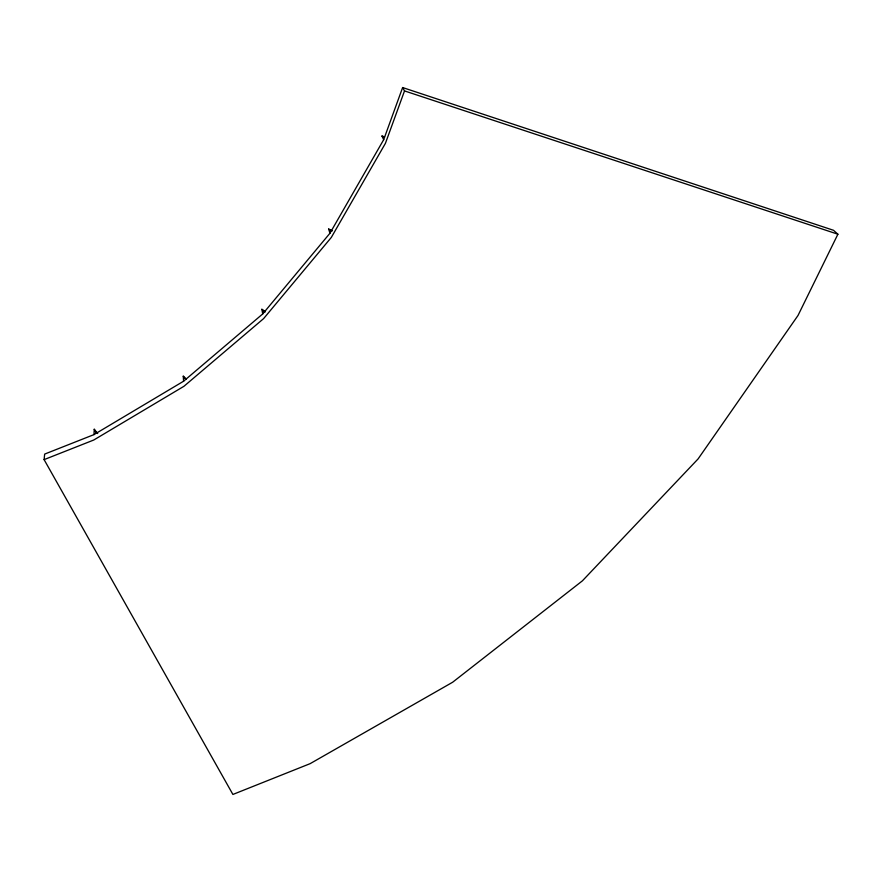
<?xml version="1.0" encoding="UTF-8"?>
<svg xmlns="http://www.w3.org/2000/svg" width="882" height="882" viewBox="0 0 882 882"><rect width="100%" height="100%" fill="white"/><g stroke="black" fill="none" stroke-linecap="round" stroke-linejoin="round"><path stroke-width="1.32" d="M93.999 434.606L183.588 381.222L262.726 313.926L329.967 233.223L383.681 139.676L402.622 87.55L833.49 230.279L837.9 234.215L798.012 315.469L698.114 458.894L582.396 580.841L452.653 682.227L310.122 763.658L232.903 794.45L44.1 459.621L44.662 454.087L93.999 434.606L94.242 429.269L97.693 433.547M402.622 87.55L404.518 90.912L385.412 143.358L331.301 237.445L263.597 318.623L183.93 386.305L93.757 440.019L44.1 459.621M383.681 139.676L381.972 136.06L384.574 136.886M404.518 90.912L837.9 234.215M329.967 233.223L328.644 229.055L332.349 230.875M381.972 136.06L384.409 137.338M262.726 313.926L261.877 309.295L265.25 311.622M328.644 229.055L330.86 230.676M183.588 381.222L183.258 376.206L186.278 379.006M261.877 309.295L264.809 312.195M183.258 376.206L184.9 378.4M94.242 429.269L96.193 432.908"/></g></svg>
